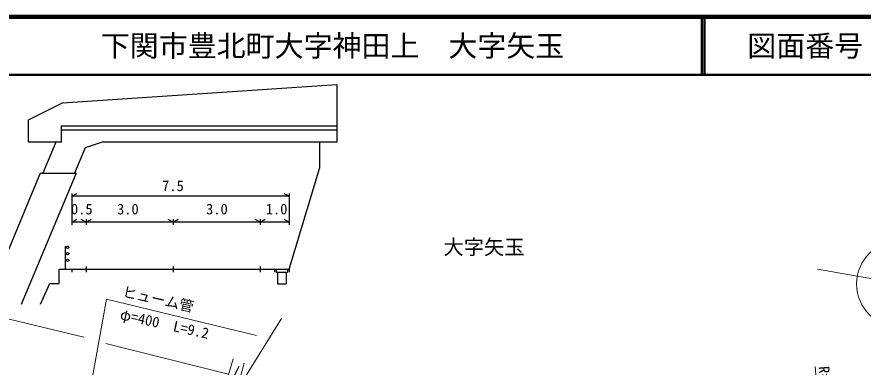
# Model space of a CAD drawing. Units: millimetres, scale not verified. Extents: x 40000 to 680000, y 20000 to 380000.
# Drawn here: x 390549 to 536609, y 319514 to 380000 of the extents above; entities that cross this region are included whole.
import ezdxf
from ezdxf.enums import TextEntityAlignment as Align

# ---------------------------------------------------------------- set-up
doc = ezdxf.new("R2010")
doc.units = ezdxf.units.MM
doc.header["$LTSCALE"] = 1000
for name, color, linetype, lineweight in [('M-BGD', 7, 'Continuous', 25), ('M-BMK-HTXT', 7, 'Continuous', 13), ('M-BMK-SRVR', 3, 'Continuous', 13), ('M-STR-HTXT', 7, 'Continuous', 13), ('M-TTL', 2, 'Continuous', 140), ('M-TTL-LINE', 7, 'Continuous', 50), ('M-TTL-TXT', 7, 'Continuous', 50)]:
    doc.layers.add(name, color=color, linetype=linetype, lineweight=lineweight)
doc.styles.add('ＭＳ ゴシック', font='')
doc.styles.get('ＭＳ ゴシック').set_extended_font_data('MS Gothic')

msp = doc.modelspace()

# ---------------------------------------------------------------- linework, layer by layer
at = {"layer": 'M-BGD'}
for p, q in [((398412, 365148), (445756, 368298)), ((445756, 368298), (445756, 358392)), ((392570, 362203), (398412, 365148)), ((392570, 358341), (392570, 362203)), ((398209, 361186), (398209, 358341)), ((398209, 361186), (445756, 361186)), ((445756, 360424), (398209, 360424)), ((398209, 358341), (392570, 358341)), ((397294, 358341), (395001, 353007)), ((405269, 358392), (402323, 357376)), ((445756, 358392), (405269, 358392)), ((442809, 353973), (442809, 358392)), ((402323, 357376), (400503, 353007)), ((437526, 336415), (442809, 353973)), ((394551, 353007), (385052, 330301)), ((400799, 353007), (391300, 330301)), ((394551, 353007), (400799, 353007)), ((400026, 349523), (400026, 344073)), ((400026, 349023), (400878, 349498)), ((437526, 349023), (436667, 349463)), ((437526, 349523), (437526, 344073)), ((437526, 349023), (400026, 349023)), ((400026, 344573), (400878, 345049)), ((402526, 344573), (401667, 345013)), ((402526, 345073), (402526, 344073)), ((402526, 344573), (403378, 345049)), ((417526, 344573), (416667, 345013)), ((417526, 345073), (417526, 344073)), ((417526, 344573), (418378, 345049)), ((432526, 344573), (431667, 345013)), ((432526, 345073), (432526, 344073)), ((432526, 344573), (433378, 345049)), ((437526, 344573), (436667, 345013)), ((402526, 344573), (400026, 344573)), ((437526, 344573), (402526, 344573)), ((398960, 336415), (398960, 340415)), ((397842, 336415), (400026, 336415)), ((397842, 333958), (397842, 336415)), ((400026, 336415), (402526, 336415)), ((400026, 336415), (400026, 335915)), ((402526, 336915), (402526, 335915)), ((402526, 336415), (437526, 336415)), ((417526, 336915), (417526, 335915)), ((432526, 336915), (432526, 335915)), ((435026, 336415), (435026, 335915)), ((435276, 336415), (435276, 335915)), ((437276, 336415), (437276, 335915)), ((437526, 336415), (437526, 335915)), ((435276, 335915), (437276, 335915)), ((435526, 335915), (435526, 333915)), ((437026, 335915), (437026, 333915)), ((394591, 330402), (396217, 333958)), ((396217, 333958), (397842, 333958)), ((435526, 333915), (437026, 333915)), ((414636, 292067), (428936, 319672))]:
    msp.add_line(p, q, dxfattribs=at)
for centre in [(399297, 340203), (399297, 339100), (399297, 337955)]:
    msp.add_circle(centre, 200, dxfattribs=at)
at = {"layer": 'M-BMK-HTXT'}
msp.add_line((428840, 316005), (436237, 327913), dxfattribs=at)
at = {"layer": 'M-BMK-SRVR'}
msp.add_line((528727, 336426), (561254, 330691), dxfattribs=at)
msp.add_circle((542999, 333866), 7500, dxfattribs=at)
at = {"layer": 'M-STR-HTXT'}
for p, q in [((402127, 324680), (341039, 339304)), ((406014, 331251), (399396, 294645)), ((431930, 324958), (406014, 331251)), ((427080, 318280), (405875, 323616)), ((419574, 292702), (427858, 320931)), ((429778, 320214), (422258, 292655)), ((533211, 268140), (528328, 319624))]:
    msp.add_line(p, q, dxfattribs=at)
at = {"layer": 'M-TTL'}
msp.add_line((680000, 380000), (40000, 380000), dxfattribs=at)
at = {"layer": 'M-TTL-LINE'}
for p, q in [((508747, 380000), (508747, 370000)), ((509247, 380000), (509247, 370000)), ((40000, 370000), (680000, 370000))]:
    msp.add_line(p, q, dxfattribs=at)

# ---------------------------------------------------------------- texts
at = {"layer": 'M-BGD', "style": 'ＭＳ ゴシック'}
for s, p in [('7.5', (417480, 349362)), ('0.5', (401751, 345344)), ('3.0', (409701, 345344)), ('3.0', (425073, 345344)), ('1.0', (435372, 345344))]:
    msp.add_text(s, height=1833, dxfattribs=at).set_placement(p, align=Align.BOTTOM_CENTER)
at = {"layer": 'M-STR-HTXT', "style": 'ＭＳ ゴシック'}
for s, rotation, p in [('ヒューム管', 347.43, (408516, 331181)), ('φ=400\u3000L=9.2', 347.43, (408101, 327250)), ('R=100', 274.78, (528395, 319554))]:
    msp.add_text(s, height=1833, rotation=rotation, dxfattribs=at).set_placement(p, align=Align.BOTTOM_LEFT)
at = {"layer": 'M-TTL-TXT', "style": 'ＭＳ ゴシック'}
msp.add_text('下関市豊北町大字神田上\u3000大字矢玉', height=3666, dxfattribs=at).set_placement((405024, 375000), align=Align.MIDDLE_LEFT)
msp.add_text('図面番号', height=3666, dxfattribs=at).set_placement((526622, 375000), align=Align.MIDDLE_CENTER)
msp.add_text('大字矢玉', height=2566, dxfattribs=at).set_placement((464176, 338196), align=Align.BOTTOM_LEFT)

doc.saveas('drawing.dxf')
